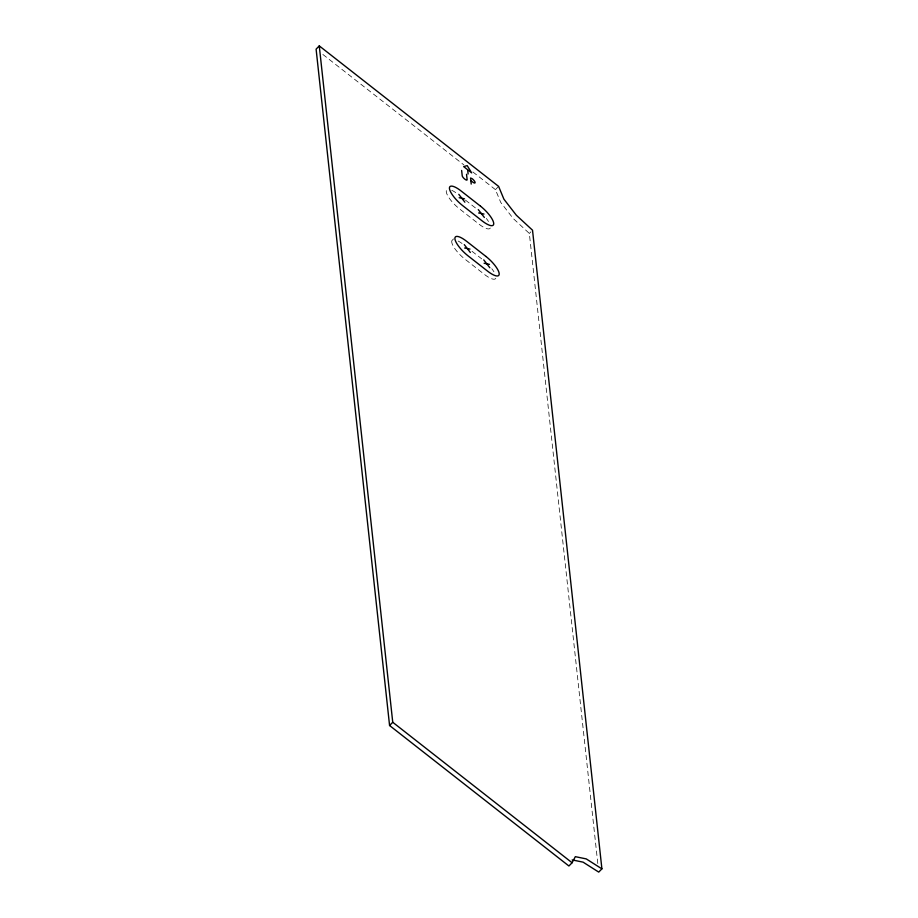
<?xml version="1.0" encoding="UTF-8"?>
<svg xmlns="http://www.w3.org/2000/svg" width="918" height="918" viewBox="0 0 918 918"><rect width="100%" height="100%" fill="white"/><g stroke="black" fill="none" stroke-linecap="round" stroke-linejoin="round"><path stroke-width="0.69" stroke-dasharray="4.59 3.44" d="M597.802 863.551L529.353 233.459L513.151 218.45L500.735 202.408L495.445 189.636L498.612 186.388M451.966 240.539L453.549 238.909M529.353 233.459L530.937 231.829M322.861 54.449L463.854 164.896M472.885 171.964L495.445 189.636M465.449 200.113L477.349 209.43M471.99 251.257L481.732 258.876M490.315 228.043A16.65 4.992 44.3 0 1 478.944 224.107L459.47 208.845A16.65 4.992 44.3 0 1 447.548 189.441M486.345 218.45A16.65 4.992 44.3 0 1 488.479 221.502M451.782 190.313A16.65 4.992 44.3 0 1 457.875 194.18M495.789 278.338A16.65 4.992 44.3 0 1 484.406 274.402L464.933 259.14A16.65 4.992 44.3 0 1 453.01 239.736M491.807 268.744A16.65 4.992 44.3 0 1 493.941 271.797M458.174 241.055A16.65 4.992 44.3 0 1 462.27 243.66"/><path stroke-width="1.38" d="M601.898 868.853L532.52 230.2L516.318 215.202L503.902 199.16L498.612 186.388L319.269 45.9L316.102 49.147L389.576 725.518L568.919 865.995L572.086 862.748L575.334 856.666L586.246 858.904L601.898 868.853L598.731 872.1L583.079 862.151L572.166 859.914M389.576 725.518L392.743 722.271L319.269 45.9M459.161 197.714L464.519 198.816M478.634 212.976L483.993 214.066M464.634 248.009L469.982 249.111M484.107 263.271L489.455 264.361M467.365 169.509L463.636 166.583L467.205 165.619L471.657 172.871L467.652 169.727L468.111 173.995M471.106 180.835L472.575 181.982A3.672 1.102 44.3 0 0 475.122 182.498A3.672 1.102 44.3 0 0 472.219 178.746L470.578 178L471.209 184.093M392.743 722.271L572.086 862.748M478.267 209.591L484.36 217.451M458.793 194.329L464.887 202.201M483.74 259.886L489.822 267.746M464.267 244.624L470.349 252.496M466.539 174.305L467.124 179.63A3.293 0.987 44.3 0 1 464.829 179.159A3.293 0.987 44.3 0 1 462.224 175.797L461.639 170.461M480.516 206.183L461.043 190.933A16.65 4.992 44.3 0 0 449.453 188.557A16.65 4.992 44.3 0 0 462.638 205.598L482.111 220.859A16.65 4.992 44.3 0 0 493.7 223.223A16.65 4.992 44.3 0 0 480.516 206.183M485.978 256.478L466.505 241.227A16.65 4.992 44.3 0 0 454.915 238.852A16.65 4.992 44.3 0 0 468.1 255.892L487.573 271.143A16.65 4.992 44.3 0 0 499.174 273.518A16.65 4.992 44.3 0 0 485.978 256.478"/></g></svg>
